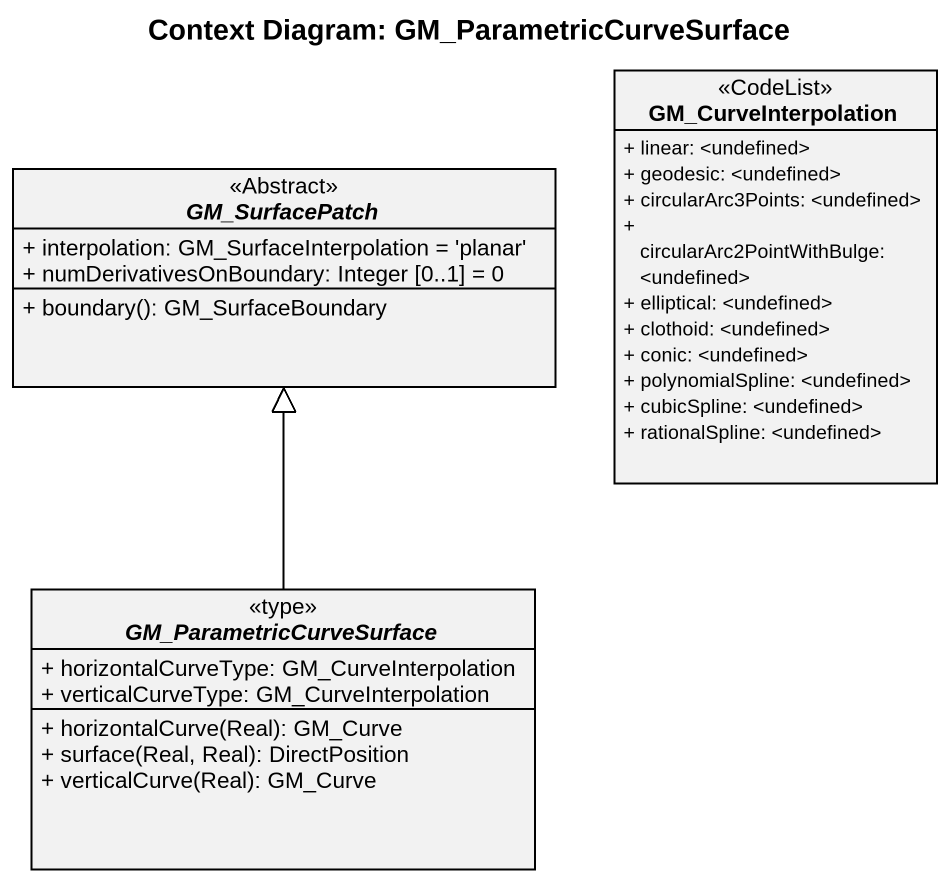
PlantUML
@startuml
title Context Diagram: GM_ParametricCurveSurface
hide circle
hide empty members
skinparam classAttributeIconSize 0
class GM_CurveInterpolation <<CodeList>> {
  + linear: <undefined>
  + geodesic: <undefined>
  + circularArc3Points: <undefined>
  + circularArc2PointWithBulge: <undefined>
  + elliptical: <undefined>
  + clothoid: <undefined>
  + conic: <undefined>
  + polynomialSpline: <undefined>
  + cubicSpline: <undefined>
  + rationalSpline: <undefined>
}
abstract class GM_SurfacePatch <<Abstract>> {
  + interpolation: GM_SurfaceInterpolation = 'planar'
  + numDerivativesOnBoundary: Integer [0..1] = 0
  + boundary(): GM_SurfaceBoundary
}
abstract class GM_ParametricCurveSurface <<type>> {
  + horizontalCurveType: GM_CurveInterpolation
  + verticalCurveType: GM_CurveInterpolation
  + horizontalCurve(Real): GM_Curve
  + surface(Real, Real): DirectPosition
  + verticalCurve(Real): GM_Curve
}
GM_ParametricCurveSurface -up-|> GM_SurfacePatch
@enduml
